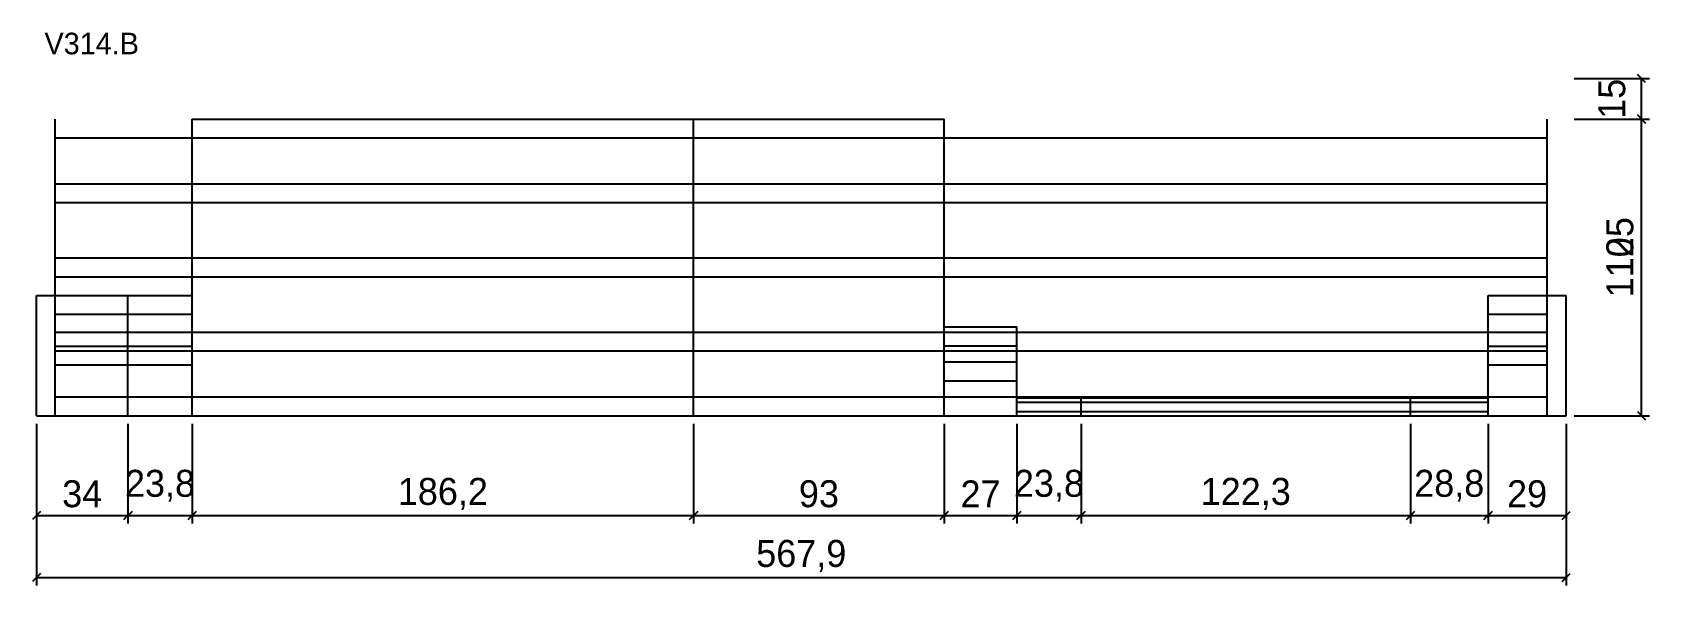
# Model space of a CAD drawing. Extents: x -2 to 599, y -323 to -118.
import ezdxf

# ---------------------------------------------------------------- set-up
doc = ezdxf.new("R2010")
doc.units = 0
for name, color, linetype in [('COTA', 241, 'Continuous'), ('NOMENCLATURA', 7, 'Continuous'), ('Painéis', 200, 'Continuous'), ('SARR_2.2x7', 40, 'Continuous')]:
    doc.layers.add(name, color=color, linetype=linetype)
doc.dimstyles.new('PAINEL', dxfattribs={"dimtxt": 10, "dimasz": 3, "dimexe": 3, "dimexo": 3, "dimgap": 3, "dimtad": 1, "dimblk": 'OBLIQUE', "dimblk1": 'OBLIQUE', "dimcen": 2.5, "dimclrd": 4, "dimclre": 4, "dimclrt": 240, "dimazin": 3, "dimtfac": 1, "dimtmove": 0, "dimatfit": 3})

# ---------------------------------------------------------------- blocks, each defined once
blk = doc.blocks.new('_OBLIQUE')
at = {"color": 0, "linetype": 'BYBLOCK'}
blk.add_line((-0.5, -0.5), (0.5, 0.5), dxfattribs=at)

msp = doc.modelspace()

# ---------------------------------------------------------------- linework, layer by layer
at = {"layer": 'Painéis'}
for p, q in [((57.8, -260), (57.8, -150)), ((57.8, -150), (244, -150)), ((244, -260), (244, -150)), ((244, -150), (337, -150)), ((337, -260), (337, -150)), ((0, -215.4), (34, -215.4)), ((0, -260), (0, -215.4)), ((34, -260), (34, -215.4)), ((34, -215.4), (57.8, -215.4)), ((538.9, -260), (538.9, -215.4)), ((538.9, -215.4), (567.9, -215.4)), ((567.9, -260), (567.9, -215.4)), ((337, -227.1), (364, -227.1)), ((364, -260), (364, -227.1)), ((364, -253.4), (387.8, -253.4)), ((387.8, -260), (387.8, -253.4)), ((387.8, -253.4), (510.1, -253.4)), ((510.1, -260), (510.1, -253.4)), ((510.1, -253.4), (538.9, -253.4)), ((0, -260), (34, -260)), ((34, -260), (57.8, -260)), ((57.8, -260), (244, -260)), ((244, -260), (337, -260)), ((337, -260), (364, -260)), ((364, -260), (387.8, -260)), ((387.8, -260), (510.1, -260)), ((510.1, -260), (538.9, -260)), ((538.9, -260), (567.9, -260))]:
    msp.add_line(p, q, dxfattribs=at)
at = {"layer": 'SARR_2.2x7'}
for p, q in [((7, -260), (7, -150)), ((560.9, -260), (560.9, -150))]:
    msp.add_line(p, q, dxfattribs=at)
for points in [[(7, -157), (34, -157)], [(34, -157), (57.8, -157)], [(57.8, -157), (244, -157)], [(57.8, -157), (244, -157)], [(244, -157), (337, -157)], [(244, -157), (337, -157)], [(337, -157), (364, -157)], [(364, -157), (387.8, -157)], [(387.8, -157), (510.1, -157)], [(510.1, -157), (538.9, -157)], [(538.9, -157), (560.9, -157)], [(7, -174), (34, -174)], [(34, -174), (57.8, -174)], [(57.8, -174), (244, -174)], [(57.8, -174), (244, -174)], [(244, -174), (337, -174)], [(244, -174), (337, -174)], [(337, -174), (364, -174)], [(364, -174), (387.8, -174)], [(387.8, -174), (510.1, -174)], [(510.1, -174), (538.9, -174)], [(538.9, -174), (560.9, -174)], [(7, -181), (34, -181)], [(34, -181), (57.8, -181)], [(57.8, -181), (244, -181)], [(57.8, -181), (244, -181)], [(244, -181), (337, -181)], [(244, -181), (337, -181)], [(337, -181), (364, -181)], [(364, -181), (387.8, -181)], [(387.8, -181), (510.1, -181)], [(510.1, -181), (538.9, -181)], [(538.9, -181), (560.9, -181)], [(7, -201.5), (34, -201.5)], [(34, -201.5), (57.8, -201.5)], [(57.8, -201.5), (244, -201.5)], [(57.8, -201.5), (244, -201.5)], [(244, -201.5), (337, -201.5)], [(244, -201.5), (337, -201.5)], [(337, -201.5), (364, -201.5)], [(364, -201.5), (387.8, -201.5)], [(387.8, -201.5), (510.1, -201.5)], [(510.1, -201.5), (538.9, -201.5)], [(538.9, -201.5), (560.9, -201.5)], [(7, -208.5), (34, -208.5)], [(34, -208.5), (57.8, -208.5)], [(57.8, -208.5), (244, -208.5)], [(57.8, -208.5), (244, -208.5)], [(244, -208.5), (337, -208.5)], [(244, -208.5), (337, -208.5)], [(337, -208.5), (364, -208.5)], [(364, -208.5), (387.8, -208.5)], [(387.8, -208.5), (510.1, -208.5)], [(510.1, -208.5), (538.9, -208.5)], [(538.9, -208.5), (560.9, -208.5)], [(7, -222.4), (34, -222.4)], [(34, -222.4), (57.8, -222.4)], [(538.9, -222.4), (560.9, -222.4)], [(7, -229), (34, -229)], [(34, -229), (57.8, -229)], [(57.8, -229), (244, -229)], [(57.8, -229), (244, -229)], [(244, -229), (337, -229)], [(244, -229), (337, -229)], [(337, -229), (364, -229)], [(337, -234.1), (364, -234.1)], [(364, -229), (387.8, -229)], [(387.8, -229), (510.1, -229)], [(510.1, -229), (538.9, -229)], [(538.9, -229), (560.9, -229)], [(7, -234.2), (34, -234.2)], [(7, -236), (34, -236)], [(34, -234.2), (57.8, -234.2)], [(34, -236), (57.8, -236)], [(57.8, -236), (244, -236)], [(57.8, -236), (244, -236)], [(244, -236), (337, -236)], [(244, -236), (337, -236)], [(337, -236), (364, -236)], [(337, -240.05), (364, -240.05)], [(364, -236), (387.8, -236)], [(387.8, -236), (510.1, -236)], [(510.1, -236), (538.9, -236)], [(538.9, -234.2), (560.9, -234.2)], [(538.9, -236), (560.9, -236)], [(7, -241.2), (34, -241.2)], [(34, -241.2), (57.8, -241.2)], [(538.9, -241.2), (560.9, -241.2)], [(337, -247.05), (364, -247.05)], [(7, -253), (34, -253)], [(7, -253), (34, -253)], [(34, -253), (57.8, -253)], [(34, -253), (57.8, -253)], [(57.8, -253), (244, -253)], [(57.8, -253), (244, -253)], [(244, -253), (337, -253)], [(244, -253), (337, -253)], [(337, -253), (364, -253)], [(337, -253), (364, -253)], [(364, -253), (387.8, -253)], [(364, -255), (387.8, -255)], [(387.8, -253), (510.1, -253)], [(387.8, -255), (510.1, -255)], [(510.1, -253), (538.9, -253)], [(510.1, -255), (538.9, -255)], [(538.9, -253), (560.9, -253)], [(538.9, -253), (560.9, -253)], [(364, -258.4), (387.8, -258.4)], [(387.8, -258.4), (510.1, -258.4)], [(510.1, -258.4), (538.9, -258.4)]]:
    msp.add_lwpolyline(points, dxfattribs=at)

# ---------------------------------------------------------------- texts
at = {"layer": 'NOMENCLATURA'}
msp.add_text('V314.B', height=8, dxfattribs=at).set_placement((3, -126))

# ---------------------------------------------------------------- dimensions: what is measured, and where the dimension line sits
at = {"layer": 'COTA'}
for base, p1, p2 in [((595.9, -260), (567.9, -260), (567.9, -135)), ((595.9, -150), (567.9, -150), (567.9, -135)), ((595.9, -260), (567.9, -260), (567.9, -150))]:
    msp.add_linear_dim(base=base, p1=p1, p2=p2, angle=90, dimstyle='PAINEL', dxfattribs=at).render()
for base, p1, p2 in [((0, -297), (0, -260), (34, -260)), ((0, -320), (0, -260), (567.9, -260)), ((34, -297), (34, -260), (57.8, -260)), ((57.8, -297), (57.8, -260), (244, -260)), ((244, -297), (244, -260), (337, -260)), ((337, -297), (337, -260), (364, -260)), ((364, -297), (364, -260), (387.8, -260)), ((387.8, -297), (387.8, -260), (510.1, -260)), ((510.1, -297), (510.1, -260), (538.9, -260)), ((538.9, -297), (538.9, -260), (567.9, -260))]:
    msp.add_linear_dim(base=base, p1=p1, p2=p2, dimstyle='PAINEL', dxfattribs=at).render()

doc.saveas('drawing.dxf')
